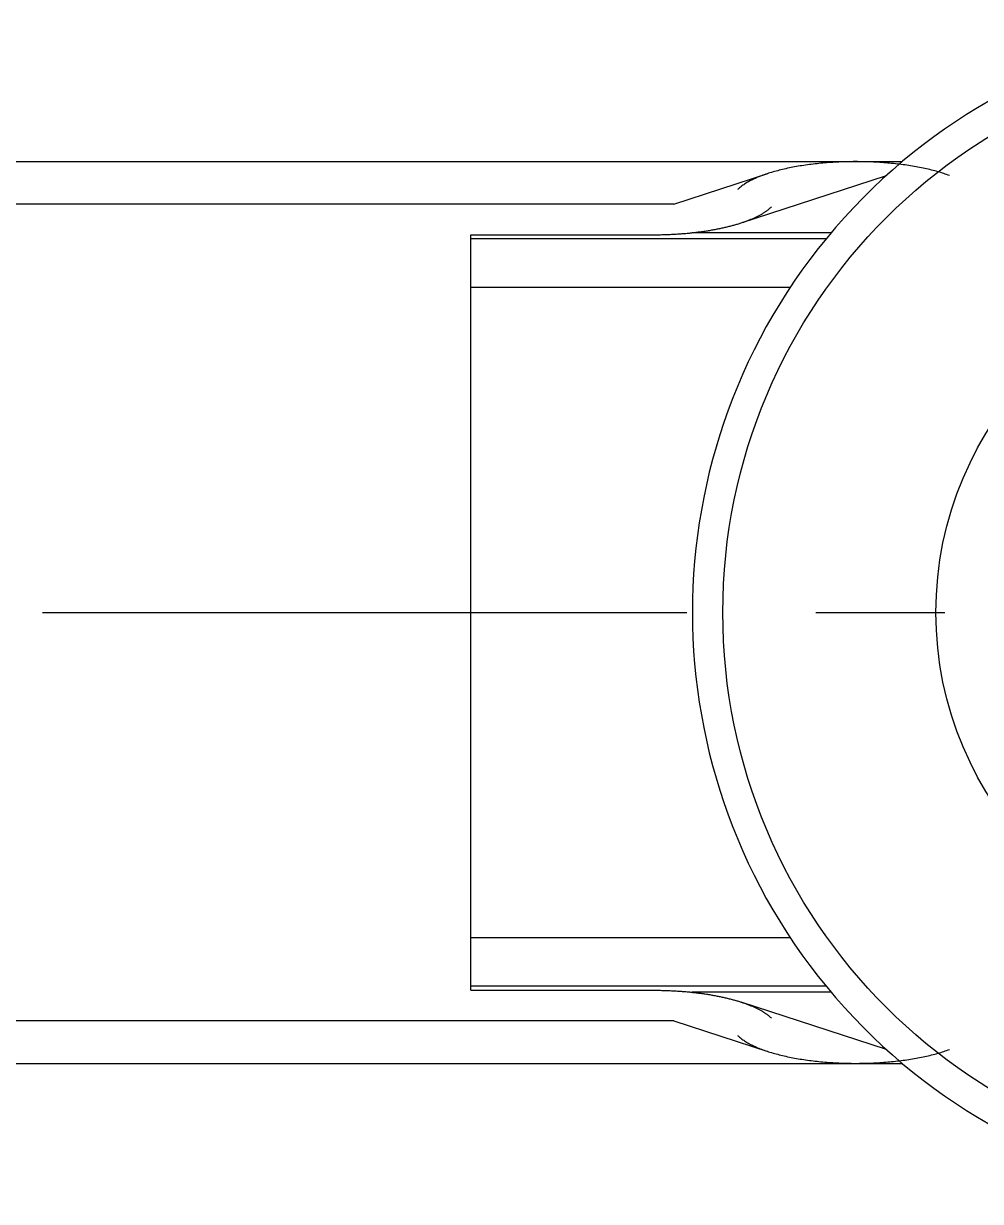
# Model space of a CAD drawing. Extents: x -122 to 85, y -355 to 31.
# Drawn here: x -62 to -14.8, y -29 to 29 of the extents above; entities that cross this region are included whole.
import ezdxf

# ---------------------------------------------------------------- set-up
doc = ezdxf.new("R2010")
doc.units = 0
doc.linetypes.add('CENTER', pattern=[50.8, 31.75, -6.35, 6.35, -6.35])
doc.layers.get('0').update_dxf_attribs({"linetype": 'CONTINUOUS'})
doc.layers.add('CENTER', color=1, linetype='CONTINUOUS')

msp = doc.modelspace()

# ---------------------------------------------------------------- linework, layer by layer
at = {"color": 7, "linetype": 'CONTINUOUS'}
for p, q in [((-69.348, 22.2), (-18.659, 22.2)), ((-29.92, 20.1), (-25.282, 21.614)), ((-26.594, 19.186), (-19.437, 21.522)), ((-29.92, 20.1), (-79.636, 20.1)), ((-39.916, 18.6), (-30.927, 18.6)), ((-39.916, -18.6), (-39.916, 18.6)), ((-22.166, 18.7), (-29.014, 18.7)), ((-22.415, 18.4), (-39.916, 18.4)), ((-24.187, 16), (-39.916, 16)), ((-39.916, -16), (-24.187, -16)), ((-22.415, -18.4), (-39.916, -18.4)), ((-39.916, -18.6), (-30.927, -18.6)), ((-22.166, -18.7), (-29.014, -18.7)), ((-19.437, -21.522), (-26.594, -19.186)), ((-29.92, -20.1), (-79.636, -20.1)), ((-29.92, -20.1), (-25.282, -21.614)), ((-69.348, -22.2), (-18.659, -22.2))]:
    msp.add_line(p, q, dxfattribs=at)
for points in [[(-16.339, 21.517, 0), (-16.406, 21.541, 0), (-16.474, 21.566, 0), (-16.544, 21.59, 0), (-16.614, 21.613, 0), (-16.686, 21.636, 0), (-16.759, 21.659, 0), (-16.833, 21.681, 0), (-16.909, 21.703, 0), (-16.985, 21.725, 0), (-17.062, 21.746, 0), (-17.141, 21.767, 0), (-17.22, 21.787, 0), (-17.301, 21.807, 0), (-17.383, 21.826, 0), (-17.465, 21.845, 0), (-17.548, 21.863, 0), (-17.633, 21.881, 0), (-17.718, 21.899, 0), (-17.804, 21.916, 0), (-17.891, 21.933, 0), (-17.979, 21.949, 0), (-18.067, 21.965, 0), (-18.157, 21.98, 0), (-18.247, 21.995, 0), (-18.338, 22.009, 0), (-18.43, 22.023, 0), (-18.522, 22.036, 0), (-18.615, 22.049, 0), (-18.708, 22.061, 0), (-18.802, 22.073, 0), (-18.897, 22.084, 0), (-18.992, 22.095, 0), (-19.088, 22.105, 0), (-19.185, 22.115, 0), (-19.282, 22.124, 0), (-19.379, 22.133, 0), (-19.476, 22.141, 0), (-19.575, 22.149, 0), (-19.673, 22.156, 0), (-19.772, 22.163, 0), (-19.871, 22.169, 0), (-19.97, 22.174, 0), (-20.07, 22.179, 0), (-20.17, 22.184, 0), (-20.27, 22.188, 0), (-20.37, 22.191, 0), (-20.471, 22.194, 0), (-20.572, 22.196, 0), (-20.672, 22.198, 0), (-20.773, 22.199, 0), (-20.874, 22.2, 0), (-20.975, 22.2, 0), (-21.076, 22.2, 0), (-21.177, 22.199, 0), (-21.277, 22.197, 0), (-21.378, 22.195, 0), (-21.478, 22.192, 0), (-21.579, 22.189, 0), (-21.679, 22.186, 0), (-21.779, 22.182, 0), (-21.879, 22.177, 0), (-21.979, 22.172, 0), (-22.078, 22.166, 0), (-22.177, 22.16, 0), (-22.275, 22.153, 0), (-22.374, 22.145, 0), (-22.472, 22.137, 0), (-22.569, 22.129, 0), (-22.666, 22.12, 0), (-22.763, 22.11, 0), (-22.859, 22.1, 0), (-22.954, 22.09, 0), (-23.049, 22.079, 0), (-23.144, 22.067, 0), (-23.238, 22.055, 0), (-23.331, 22.043, 0), (-23.424, 22.03, 0), (-23.516, 22.016, 0), (-23.607, 22.002, 0), (-23.697, 21.988, 0), (-23.787, 21.973, 0), (-23.876, 21.957, 0), (-23.964, 21.941, 0), (-24.052, 21.925, 0), (-24.138, 21.908, 0), (-24.224, 21.89, 0), (-24.309, 21.873, 0), (-24.393, 21.854, 0), (-24.476, 21.836, 0), (-24.558, 21.816, 0), (-24.639, 21.797, 0), (-24.719, 21.777, 0), (-24.798, 21.756, 0), (-24.876, 21.735, 0), (-24.953, 21.714, 0), (-25.028, 21.692, 0), (-25.103, 21.67, 0), (-25.177, 21.648, 0), (-25.249, 21.625, 0), (-25.32, 21.602, 0), (-25.39, 21.578, 0), (-25.459, 21.554, 0), (-25.527, 21.529, 0), (-25.593, 21.505, 0), (-25.659, 21.48, 0), (-25.723, 21.454, 0), (-25.785, 21.428, 0), (-25.846, 21.402, 0), (-25.906, 21.376, 0), (-25.965, 21.349, 0), (-26.022, 21.322, 0), (-26.078, 21.294, 0), (-26.133, 21.267, 0), (-26.186, 21.239, 0), (-26.237, 21.21, 0), (-26.288, 21.182, 0), (-26.336, 21.153, 0), (-26.384, 21.124, 0), (-26.43, 21.095, 0), (-26.474, 21.065, 0), (-26.517, 21.035, 0), (-26.558, 21.005, 0), (-26.598, 20.975, 0), (-26.636, 20.944, 0), (-26.673, 20.914, 0), (-26.708, 20.883, 0), (-26.742, 20.852, 0), (-26.774, 20.821, 0)], [(-30.927, 18.6, 0), (-30.866, 18.6, 0), (-30.806, 18.6, 0), (-30.746, 18.601, 0), (-30.686, 18.602, 0), (-30.626, 18.602, 0), (-30.566, 18.604, 0), (-30.506, 18.605, 0), (-30.446, 18.606, 0), (-30.387, 18.608, 0), (-30.327, 18.61, 0), (-30.267, 18.612, 0), (-30.207, 18.614, 0), (-30.148, 18.616, 0), (-30.088, 18.619, 0), (-30.029, 18.622, 0), (-29.969, 18.625, 0), (-29.91, 18.628, 0), (-29.851, 18.631, 0), (-29.792, 18.635, 0), (-29.733, 18.638, 0), (-29.674, 18.642, 0), (-29.615, 18.646, 0), (-29.556, 18.651, 0), (-29.498, 18.655, 0), (-29.439, 18.66, 0), (-29.381, 18.665, 0), (-29.323, 18.67, 0), (-29.265, 18.675, 0), (-29.208, 18.68, 0), (-29.15, 18.686, 0), (-29.093, 18.692, 0), (-29.035, 18.698, 0), (-28.978, 18.704, 0), (-28.921, 18.71, 0), (-28.865, 18.717, 0), (-28.808, 18.723, 0), (-28.752, 18.73, 0), (-28.696, 18.737, 0), (-28.64, 18.744, 0), (-28.584, 18.752, 0), (-28.529, 18.759, 0), (-28.474, 18.767, 0), (-28.419, 18.775, 0), (-28.364, 18.783, 0), (-28.31, 18.792, 0), (-28.256, 18.8, 0), (-28.202, 18.809, 0), (-28.148, 18.817, 0), (-28.095, 18.826, 0), (-28.041, 18.836, 0), (-27.989, 18.845, 0), (-27.936, 18.855, 0), (-27.884, 18.864, 0), (-27.832, 18.874, 0), (-27.78, 18.884, 0), (-27.729, 18.894, 0), (-27.677, 18.904, 0), (-27.627, 18.915, 0), (-27.576, 18.925, 0), (-27.526, 18.936, 0), (-27.476, 18.947, 0), (-27.427, 18.958, 0), (-27.378, 18.97, 0), (-27.329, 18.981, 0), (-27.28, 18.993, 0), (-27.232, 19.005, 0), (-27.184, 19.016, 0), (-27.137, 19.029, 0), (-27.09, 19.041, 0), (-27.044, 19.053, 0), (-26.997, 19.066, 0), (-26.951, 19.078, 0), (-26.906, 19.091, 0), (-26.861, 19.104, 0), (-26.816, 19.117, 0), (-26.771, 19.13, 0), (-26.728, 19.144, 0), (-26.684, 19.157, 0), (-26.641, 19.171, 0), (-26.598, 19.185, 0), (-26.556, 19.198, 0), (-26.514, 19.213, 0), (-26.473, 19.227, 0), (-26.431, 19.241, 0), (-26.391, 19.256, 0), (-26.351, 19.27, 0), (-26.311, 19.285, 0), (-26.272, 19.3, 0), (-26.233, 19.315, 0), (-26.194, 19.33, 0), (-26.157, 19.345, 0), (-26.119, 19.36, 0), (-26.082, 19.376, 0), (-26.045, 19.391, 0), (-26.009, 19.407, 0), (-25.974, 19.423, 0), (-25.939, 19.439, 0), (-25.904, 19.455, 0), (-25.87, 19.471, 0), (-25.836, 19.487, 0), (-25.803, 19.503, 0), (-25.77, 19.52, 0), (-25.738, 19.536, 0), (-25.706, 19.553, 0), (-25.675, 19.57, 0), (-25.645, 19.587, 0), (-25.614, 19.604, 0), (-25.585, 19.621, 0), (-25.555, 19.638, 0), (-25.527, 19.655, 0), (-25.499, 19.672, 0), (-25.471, 19.69, 0), (-25.444, 19.707, 0), (-25.418, 19.725, 0), (-25.391, 19.743, 0), (-25.366, 19.76, 0), (-25.341, 19.778, 0), (-25.317, 19.796, 0), (-25.293, 19.814, 0), (-25.269, 19.832, 0), (-25.247, 19.85, 0), (-25.224, 19.869, 0), (-25.203, 19.887, 0), (-25.181, 19.905, 0), (-25.161, 19.924, 0), (-25.141, 19.942, 0), (-25.121, 19.961, 0), (-25.102, 19.979, 0)], [(-30.927, -18.6, 0), (-30.866, -18.6, 0), (-30.806, -18.6, 0), (-30.746, -18.601, 0), (-30.686, -18.602, 0), (-30.626, -18.602, 0), (-30.566, -18.604, 0), (-30.506, -18.605, 0), (-30.446, -18.606, 0), (-30.387, -18.608, 0), (-30.327, -18.61, 0), (-30.267, -18.612, 0), (-30.207, -18.614, 0), (-30.148, -18.616, 0), (-30.088, -18.619, 0), (-30.029, -18.622, 0), (-29.969, -18.625, 0), (-29.91, -18.628, 0), (-29.851, -18.631, 0), (-29.792, -18.635, 0), (-29.733, -18.638, 0), (-29.674, -18.642, 0), (-29.615, -18.646, 0), (-29.556, -18.651, 0), (-29.498, -18.655, 0), (-29.439, -18.66, 0), (-29.381, -18.665, 0), (-29.323, -18.67, 0), (-29.265, -18.675, 0), (-29.208, -18.68, 0), (-29.15, -18.686, 0), (-29.093, -18.692, 0), (-29.035, -18.698, 0), (-28.978, -18.704, 0), (-28.921, -18.71, 0), (-28.865, -18.717, 0), (-28.808, -18.723, 0), (-28.752, -18.73, 0), (-28.696, -18.737, 0), (-28.64, -18.744, 0), (-28.584, -18.752, 0), (-28.529, -18.759, 0), (-28.474, -18.767, 0), (-28.419, -18.775, 0), (-28.364, -18.783, 0), (-28.31, -18.792, 0), (-28.256, -18.8, 0), (-28.202, -18.809, 0), (-28.148, -18.817, 0), (-28.095, -18.826, 0), (-28.041, -18.836, 0), (-27.989, -18.845, 0), (-27.936, -18.855, 0), (-27.884, -18.864, 0), (-27.832, -18.874, 0), (-27.78, -18.884, 0), (-27.729, -18.894, 0), (-27.677, -18.904, 0), (-27.627, -18.915, 0), (-27.576, -18.925, 0), (-27.526, -18.936, 0), (-27.476, -18.947, 0), (-27.427, -18.958, 0), (-27.378, -18.97, 0), (-27.329, -18.981, 0), (-27.28, -18.993, 0), (-27.232, -19.005, 0), (-27.184, -19.016, 0), (-27.137, -19.029, 0), (-27.09, -19.041, 0), (-27.044, -19.053, 0), (-26.997, -19.066, 0), (-26.951, -19.078, 0), (-26.906, -19.091, 0), (-26.861, -19.104, 0), (-26.816, -19.117, 0), (-26.771, -19.13, 0), (-26.728, -19.144, 0), (-26.684, -19.157, 0), (-26.641, -19.171, 0), (-26.598, -19.185, 0), (-26.556, -19.198, 0), (-26.514, -19.213, 0), (-26.473, -19.227, 0), (-26.431, -19.241, 0), (-26.391, -19.256, 0), (-26.351, -19.27, 0), (-26.311, -19.285, 0), (-26.272, -19.3, 0), (-26.233, -19.315, 0), (-26.194, -19.33, 0), (-26.157, -19.345, 0), (-26.119, -19.36, 0), (-26.082, -19.376, 0), (-26.045, -19.391, 0), (-26.009, -19.407, 0), (-25.974, -19.423, 0), (-25.939, -19.439, 0), (-25.904, -19.455, 0), (-25.87, -19.471, 0), (-25.836, -19.487, 0), (-25.803, -19.503, 0), (-25.77, -19.52, 0), (-25.738, -19.536, 0), (-25.706, -19.553, 0), (-25.675, -19.57, 0), (-25.645, -19.587, 0), (-25.614, -19.604, 0), (-25.585, -19.621, 0), (-25.555, -19.638, 0), (-25.527, -19.655, 0), (-25.499, -19.672, 0), (-25.471, -19.69, 0), (-25.444, -19.707, 0), (-25.418, -19.725, 0), (-25.391, -19.743, 0), (-25.366, -19.76, 0), (-25.341, -19.778, 0), (-25.317, -19.796, 0), (-25.293, -19.814, 0), (-25.269, -19.832, 0), (-25.247, -19.85, 0), (-25.224, -19.869, 0), (-25.203, -19.887, 0), (-25.181, -19.905, 0), (-25.161, -19.924, 0), (-25.141, -19.942, 0), (-25.121, -19.961, 0), (-25.102, -19.979, 0)], [(-26.774, -20.821, 0), (-26.742, -20.852, 0), (-26.708, -20.883, 0), (-26.673, -20.914, 0), (-26.636, -20.944, 0), (-26.598, -20.975, 0), (-26.558, -21.005, 0), (-26.517, -21.035, 0), (-26.474, -21.065, 0), (-26.43, -21.095, 0), (-26.384, -21.124, 0), (-26.336, -21.153, 0), (-26.288, -21.182, 0), (-26.237, -21.21, 0), (-26.186, -21.239, 0), (-26.133, -21.267, 0), (-26.078, -21.294, 0), (-26.022, -21.322, 0), (-25.965, -21.349, 0), (-25.906, -21.376, 0), (-25.846, -21.402, 0), (-25.785, -21.428, 0), (-25.723, -21.454, 0), (-25.659, -21.48, 0), (-25.593, -21.505, 0), (-25.527, -21.529, 0), (-25.459, -21.554, 0), (-25.39, -21.578, 0), (-25.32, -21.602, 0), (-25.249, -21.625, 0), (-25.177, -21.648, 0), (-25.103, -21.67, 0), (-25.028, -21.692, 0), (-24.953, -21.714, 0), (-24.876, -21.735, 0), (-24.798, -21.756, 0), (-24.719, -21.777, 0), (-24.639, -21.797, 0), (-24.558, -21.817, 0), (-24.476, -21.836, 0), (-24.393, -21.854, 0), (-24.309, -21.873, 0), (-24.224, -21.89, 0), (-24.138, -21.908, 0), (-24.052, -21.925, 0), (-23.964, -21.941, 0), (-23.876, -21.957, 0), (-23.787, -21.973, 0), (-23.697, -21.988, 0), (-23.607, -22.002, 0), (-23.516, -22.016, 0), (-23.424, -22.03, 0), (-23.331, -22.043, 0), (-23.238, -22.055, 0), (-23.144, -22.067, 0), (-23.049, -22.079, 0), (-22.954, -22.09, 0), (-22.859, -22.1, 0), (-22.763, -22.11, 0), (-22.666, -22.12, 0), (-22.569, -22.129, 0), (-22.472, -22.137, 0), (-22.374, -22.145, 0), (-22.275, -22.153, 0), (-22.177, -22.16, 0), (-22.078, -22.166, 0), (-21.979, -22.172, 0), (-21.879, -22.177, 0), (-21.779, -22.182, 0), (-21.679, -22.186, 0), (-21.579, -22.189, 0), (-21.478, -22.192, 0), (-21.378, -22.195, 0), (-21.277, -22.197, 0), (-21.176, -22.199, 0), (-21.076, -22.2, 0), (-20.975, -22.2, 0), (-20.874, -22.2, 0), (-20.773, -22.199, 0), (-20.672, -22.198, 0), (-20.572, -22.196, 0), (-20.471, -22.194, 0), (-20.37, -22.191, 0), (-20.27, -22.188, 0), (-20.17, -22.184, 0), (-20.07, -22.179, 0), (-19.97, -22.174, 0), (-19.871, -22.169, 0), (-19.772, -22.163, 0), (-19.673, -22.156, 0), (-19.575, -22.149, 0), (-19.476, -22.141, 0), (-19.379, -22.133, 0), (-19.281, -22.124, 0), (-19.185, -22.115, 0), (-19.088, -22.105, 0), (-18.992, -22.095, 0), (-18.897, -22.084, 0), (-18.802, -22.073, 0), (-18.708, -22.061, 0), (-18.615, -22.049, 0), (-18.522, -22.036, 0), (-18.43, -22.023, 0), (-18.338, -22.009, 0), (-18.247, -21.995, 0), (-18.157, -21.98, 0), (-18.067, -21.965, 0), (-17.979, -21.949, 0), (-17.891, -21.933, 0), (-17.804, -21.916, 0), (-17.718, -21.899, 0), (-17.633, -21.881, 0), (-17.548, -21.863, 0), (-17.465, -21.845, 0), (-17.383, -21.826, 0), (-17.301, -21.807, 0), (-17.22, -21.787, 0), (-17.141, -21.767, 0), (-17.062, -21.746, 0), (-16.985, -21.725, 0), (-16.909, -21.703, 0), (-16.833, -21.681, 0), (-16.759, -21.659, 0), (-16.686, -21.636, 0), (-16.614, -21.613, 0), (-16.544, -21.59, 0), (-16.474, -21.566, 0), (-16.406, -21.541, 0), (-16.339, -21.517, 0)]]:
    msp.add_polyline3d(points, dxfattribs=at)
for radius in [27.5, 17]:
    msp.add_circle((0, 0), radius, dxfattribs=at)
msp.add_arc((0, 0), 29, 57.57752, 302.42248, dxfattribs=at)
at = {"layer": 'CENTER', "color": 1, "linetype": 'CENTER'}
msp.add_line((-111.817, 0), (84.653, 0), dxfattribs=at)

doc.saveas('drawing.dxf')
